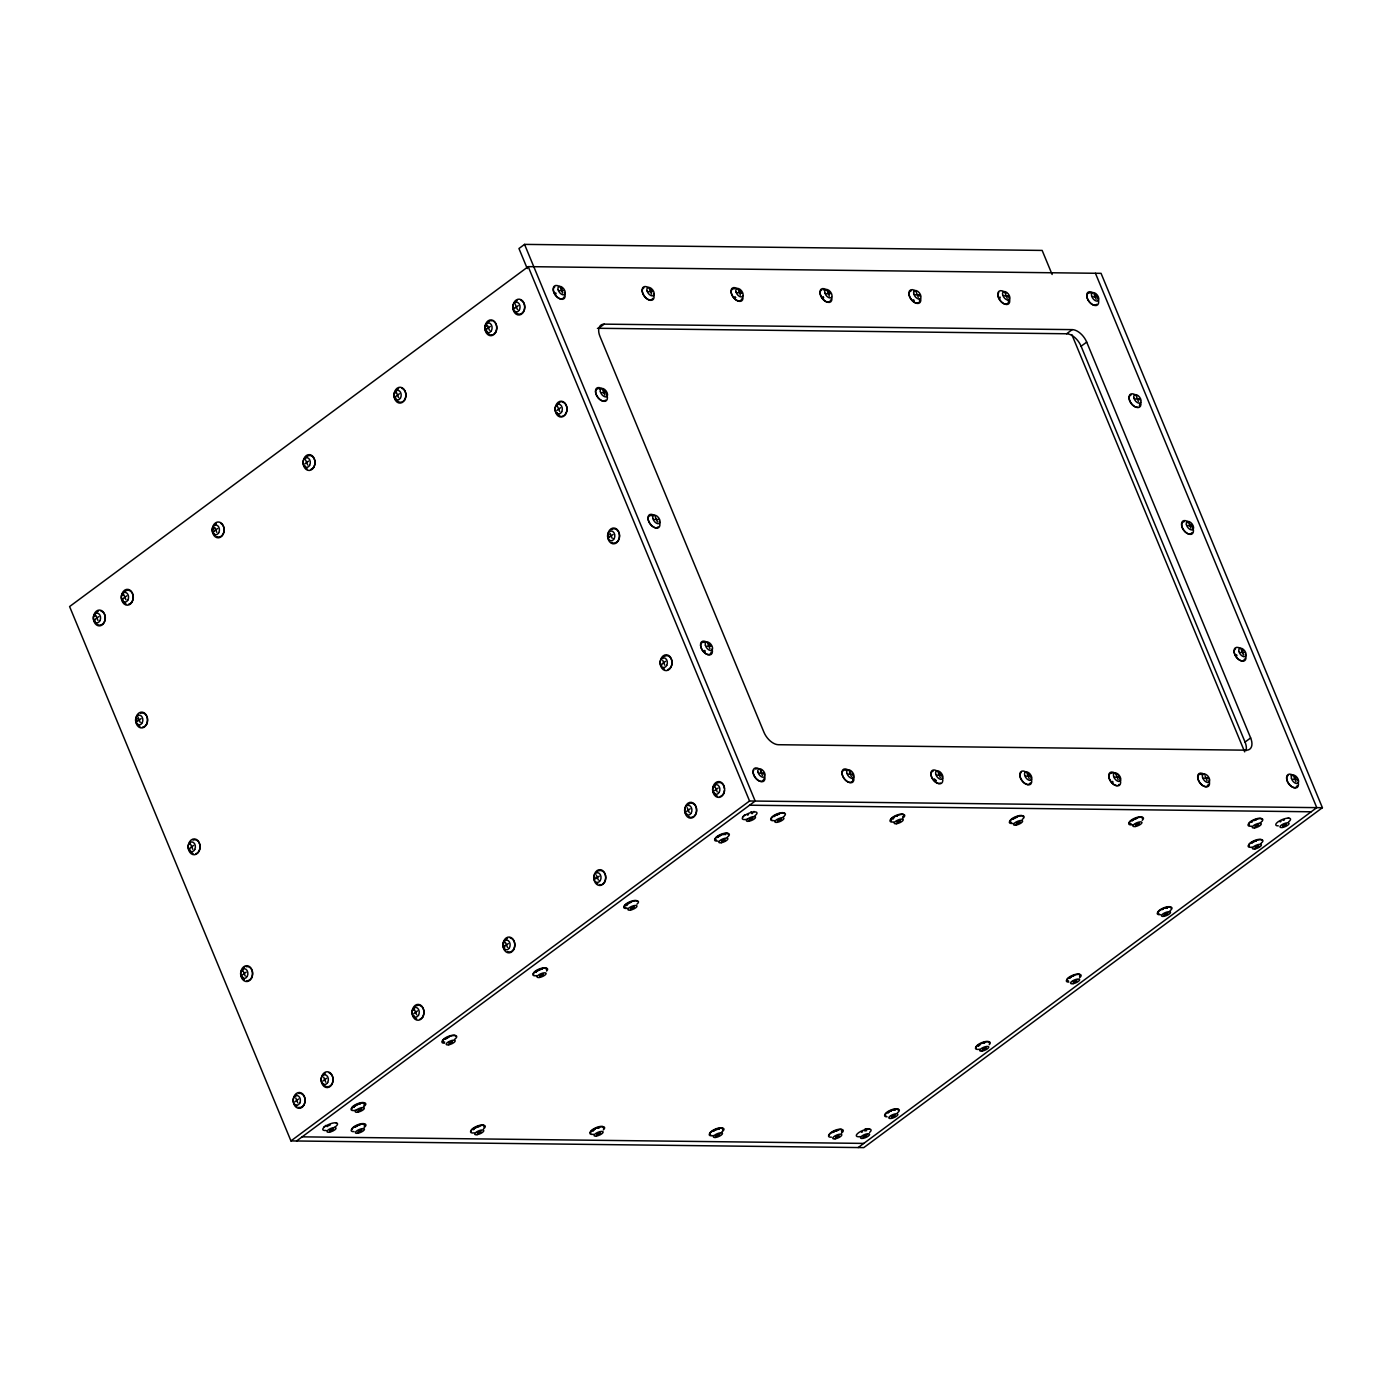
<?xml version="1.0" encoding="UTF-8"?>
<svg xmlns="http://www.w3.org/2000/svg" width="1392" height="1392" viewBox="0 0 1392 1392"><rect width="100%" height="100%" fill="white"/><g stroke="black" fill="none" stroke-linecap="round" stroke-linejoin="round"><path stroke-width="1.5" d="M1052.126 274.502L1042.156 250.421L524.54 244.383L518.955 248.524L527.255 268.586M528.212 266.638L69.6 606.564L290.945 1140.918L863.788 1147.617L1322.4 807.708L1101.055 273.337L528.212 266.638L749.557 800.992L1322.4 807.708M95.074 619.353L98.797 616.586M123.035 598.612L126.759 595.863M213.916 531.257L217.639 528.49M304.796 463.901L308.519 461.135M395.676 396.529L399.417 393.762M486.574 329.173L490.297 326.407M514.535 308.432L518.259 305.683M597.429 328.39A14.164 8.126 53.5 0 1 598.612 328.286L604.198 324.145L1072.205 329.626A14.164 8.126 53.5 0 1 1086.7 342.101L1250.642 737.934A14.164 8.126 53.5 0 1 1246.414 750.184L778.406 744.72A14.164 8.126 53.5 0 1 763.93 732.227L599.969 336.412A14.164 8.126 53.5 0 1 604.198 324.145M137.338 721.404L141.062 718.637M556.8 410.483L560.524 407.717M189.851 848.18L193.575 845.414M609.313 537.277L613.054 534.511M598.612 328.286L1066.62 333.767L1072.205 329.626M1245.944 750.793A14.164 8.126 53.5 0 0 1245.057 742.075L1081.097 346.243L1086.7 342.101M242.365 974.974L246.106 972.208M661.844 664.071L665.567 661.304M294.895 1101.768L298.619 1099.001M322.857 1081.027L326.581 1078.278M413.737 1013.672L417.461 1010.905M504.617 946.316L508.341 943.55M595.498 878.944L599.239 876.177M686.395 811.588L690.119 808.822M714.357 790.847L718.081 788.098M290.945 1140.918L749.557 800.992M296.566 1140.988L755.177 801.061L524.54 244.383M329.643 1131.244L333.367 1128.477M749.105 820.34L752.828 817.574M357.918 1111.286L361.659 1108.519M448.816 1043.913L452.539 1041.164M539.696 976.558L543.419 973.791M630.576 909.202L634.3 906.436M721.456 841.829L725.197 839.063M358.04 1132.34L361.763 1129.573M777.519 821.419L781.26 818.653M477.386 1133.732L481.11 1130.965M896.866 822.811L900.589 820.045M596.716 1135.124L600.457 1132.375M1016.212 824.203L1019.936 821.454M1245.057 742.075L1250.642 737.934M716.062 1136.533L719.803 1133.767M1135.559 825.613L1139.282 822.846M835.409 1137.925L839.132 1135.159M1254.888 827.005L1258.629 824.238M863.179 1137.49L866.903 1134.724M1282.641 826.57L1286.365 823.82M891.454 1117.532L895.178 1114.766M982.334 1050.16L986.058 1047.393M1073.215 982.804L1076.956 980.038M1164.112 915.431L1167.836 912.665M1254.992 848.076L1258.716 845.309M858.168 1147.565L1316.78 807.638L1095.434 273.267M559.741 290.58L563.482 290.632M648.655 291.624L652.396 291.659M737.569 292.668L741.327 292.703M826.5 293.695L830.241 293.747M915.414 294.739L919.155 294.791M1004.345 295.783L1008.086 295.817M1093.259 296.827L1097 296.861M602.005 392.631L605.746 392.666M1135.524 398.878L1139.282 398.912M654.518 519.425L658.259 519.46M1188.055 525.654L1191.796 525.706M707.032 646.201L710.79 646.253M1240.568 652.448L1244.309 652.5M759.562 772.995L763.303 773.047M848.476 774.039L852.217 774.074M937.39 775.083L941.149 775.118M1026.322 776.11L1030.063 776.162M1115.236 777.154L1118.994 777.206M1204.167 778.198L1207.908 778.232M1293.081 779.242L1296.822 779.276M749.575 805.202L1311.194 811.78M749.105 818.931L752.846 818.983M1282.624 825.178L1286.365 825.212M777.519 820.01L781.26 820.062M896.866 821.402L900.607 821.454M1016.195 822.811L1019.953 822.846M1135.541 824.203L1139.282 824.238M1254.888 825.595L1258.629 825.647M721.456 840.42L725.197 840.472M1254.975 846.667L1258.733 846.719M630.576 907.793L634.317 907.828M1164.095 914.022L1167.836 914.074M539.678 975.148L543.437 975.2M1073.215 981.395L1076.956 981.43M448.798 1042.521L452.539 1042.556M982.334 1048.75L986.075 1048.802M357.918 1109.876L361.659 1109.929M891.437 1116.123L895.195 1116.158M329.626 1129.834L333.384 1129.886M863.162 1136.081L866.903 1136.116M358.04 1130.93L361.781 1130.983M477.369 1132.34L481.11 1132.375M596.716 1133.732L600.457 1133.767M716.062 1135.124L719.803 1135.159M835.409 1136.516L839.15 1136.568M302.151 1136.846L863.753 1143.406M1094.112 294.373L1096.165 299.315M1136.377 396.424L1138.43 401.366M1188.89 523.201L1190.943 528.16M1241.42 649.994L1243.456 654.936M1293.934 776.788L1295.987 781.73M1071.857 334.637L1244.674 751.871M1005.181 293.329L1007.234 298.271M1205.002 775.744L1207.055 780.686M916.267 292.285L918.32 297.244M1116.088 774.7L1118.141 779.659M827.353 291.241L829.388 296.2M1027.174 773.656L1029.21 778.615M738.421 290.215L740.474 295.156M938.243 772.63L940.296 777.571M649.507 289.171L651.543 294.112M849.329 771.586L851.382 776.527M560.576 288.127L562.629 293.086M602.858 390.178L604.894 395.119M655.371 516.971L657.424 521.913M707.884 643.748L709.937 648.707M760.397 770.542L762.451 775.483M515.371 304.587L517.424 309.529M557.635 406.638L559.688 411.58M610.166 533.414L612.202 538.373M662.679 660.208L664.732 665.15M715.192 787.002L717.245 791.944M487.409 325.31L489.462 330.252M687.23 807.725L689.284 812.667M396.529 392.666L398.564 397.625M596.35 875.081L598.386 880.04M305.631 460.039L307.684 464.98M505.453 942.454L507.506 947.395M214.751 527.394L216.804 532.353M414.572 1009.809L416.626 1014.768M123.871 594.767L125.924 599.708M323.692 1077.182L325.745 1082.123M95.909 615.49L97.962 620.432M138.173 717.541L140.227 722.483M190.687 844.335L192.74 849.277M243.217 971.111L245.253 976.07M295.73 1097.905L297.784 1102.847M893.647 821.976A7.934 2.593 -22.5 0 1 891.263 818.879A7.934 2.593 -22.5 0 1 901.929 814.372A7.934 2.593 -22.5 0 1 902.956 818.026M902.973 816.46A7.082 2.314 -22.5 0 1 902.555 816.878M891.419 820.81A7.082 2.314 -22.5 0 1 895.23 815.764A7.082 2.314 -22.5 0 1 903.686 814.999M893.803 817.835A4.246 1.392 -22.5 0 1 894.464 817.313M896.222 816.338A4.246 1.392 -22.5 0 1 897.214 815.938M1012.993 823.385A7.934 2.593 -22.5 0 1 1010.609 820.271A7.934 2.593 -22.5 0 1 1021.258 815.764A7.934 2.593 -22.5 0 1 1022.302 819.436M1011.236 822.289A7.082 2.314 -22.5 0 1 1014.577 817.156A7.082 2.314 -22.5 0 1 1022.998 816.704M1013.15 819.227A4.246 1.392 -22.5 0 1 1014.194 818.444M1015.568 817.73A4.246 1.392 -22.5 0 1 1017.047 817.174M1251.669 826.169A7.934 2.593 -22.5 0 1 1248.972 823.385A7.934 2.593 -22.5 0 1 1258.907 818.67A7.934 2.593 -22.5 0 1 1262.022 821.263M1261.552 821.732A7.934 2.593 -22.5 0 1 1260.334 822.707M1249.442 824.986A7.082 2.314 -22.5 0 1 1253.27 819.958A7.082 2.314 -22.5 0 1 1261.709 819.175M1251.843 822.011A4.246 1.392 -22.5 0 1 1252.139 821.75A4.541 1.479 -22.5 0 0 1251.425 822.185M1254.244 820.514A4.246 1.392 -22.5 0 1 1256.21 819.836A4.541 1.479 -22.5 0 0 1253.983 820.514M1132.322 824.777A7.934 2.593 -22.5 0 1 1129.782 821.837A7.934 2.593 -22.5 0 1 1140.1 817.208A7.934 2.593 -22.5 0 1 1142.223 820.34M1131.122 823.716A7.082 2.314 -22.5 0 1 1133.923 818.548A7.082 2.314 -22.5 0 1 1142.223 818.461M1132.496 820.619A4.246 1.392 -22.5 0 1 1133.975 819.592M1134.898 819.122A4.246 1.392 -22.5 0 1 1136.394 818.566M774.3 820.584A7.934 2.593 -22.5 0 1 771.76 817.643A7.934 2.593 -22.5 0 1 782.078 813.015A7.934 2.593 -22.5 0 1 784.183 816.147M783.626 816.634A7.934 2.593 -22.5 0 1 782.965 817.121M771.707 819.262A7.082 2.314 -22.5 0 1 776.301 814.181A7.082 2.314 -22.5 0 1 784.34 813.607M774.474 816.425A4.246 1.392 -22.5 0 1 774.77 816.182M776.875 814.946A4.246 1.392 -22.5 0 1 778.841 814.25M354.038 1131.592A7.934 2.593 -22.5 0 1 352.802 1128.077A7.934 2.593 -22.5 0 1 363.347 1123.883A7.934 2.593 -22.5 0 1 364.13 1127.555M351.758 1129.765A7.082 2.314 -22.5 0 1 359.275 1124.179A7.082 2.314 -22.5 0 1 364.147 1125.989M355.639 1126.841A4.246 1.392 -22.5 0 1 356.909 1126.093M358.388 1125.467A4.246 1.392 -22.5 0 1 359.832 1125.067M474.15 1132.897A7.934 2.593 -22.5 0 1 471.784 1129.799A7.934 2.593 -22.5 0 1 482.432 1125.293A7.934 2.593 -22.5 0 1 483.476 1128.947M471.279 1131.4A7.082 2.314 -22.5 0 1 477.804 1125.85A7.082 2.314 -22.5 0 1 483.824 1126.981M473.663 1129.695A4.246 1.392 -22.5 0 1 474.063 1128.999M474.985 1128.233A4.246 1.392 -22.5 0 1 476.725 1127.259M479.614 1126.372A4.246 1.392 -22.5 0 0 477.717 1126.859A4.541 1.479 -22.5 0 1 479.701 1126.232M593.497 1134.306A7.934 2.593 -22.5 0 1 590.956 1131.365A7.934 2.593 -22.5 0 1 601.274 1126.737A7.934 2.593 -22.5 0 1 603.397 1129.869M603.467 1127.033A7.082 2.314 -22.5 0 1 603.397 1127.99M590.904 1132.984A7.082 2.314 -22.5 0 1 594.697 1128.268A7.082 2.314 -22.5 0 1 603.275 1126.789M593.009 1131.087A4.246 1.392 -22.5 0 1 593.671 1130.147M594.314 1129.625A4.246 1.392 -22.5 0 1 595.15 1129.121M599.378 1127.729A4.246 1.392 -22.5 0 0 597.064 1128.251A4.541 1.479 -22.5 0 1 599.047 1127.624M713.678 1135.559A7.934 2.593 -22.5 0 1 710.303 1132.757A7.934 2.593 -22.5 0 1 721.369 1128.059A7.934 2.593 -22.5 0 1 721.508 1132.235M710.616 1134.515A7.082 2.314 -22.5 0 1 715.662 1128.947A7.082 2.314 -22.5 0 1 722.5 1129.765M713.661 1131.017A4.246 1.392 -22.5 0 1 714.949 1130.269M716.41 1129.66A4.246 1.392 -22.5 0 1 719.09 1129.121M831.407 1137.177A7.934 2.593 -22.5 0 1 830.171 1133.662A7.934 2.593 -22.5 0 1 840.716 1129.469A7.934 2.593 -22.5 0 1 841.499 1133.14M829.04 1135.054A7.082 2.314 -22.5 0 1 837.062 1129.643A7.082 2.314 -22.5 0 1 841.516 1131.574M833.008 1132.427A4.246 1.392 -22.5 0 1 834.278 1131.679M835.757 1131.052A4.246 1.392 -22.5 0 1 837.201 1130.635M1249.337 845.988A7.082 2.314 -22.5 0 1 1253.357 841.029A7.082 2.314 -22.5 0 1 1261.778 840.107M1252.174 847.171A7.934 2.593 -22.5 0 1 1248.989 844.526A7.934 2.593 -22.5 0 1 1259.151 839.724A7.934 2.593 -22.5 0 1 1261.9 842.578M1261.378 843.047A7.934 2.593 -22.5 0 1 1260.769 843.535M1252.087 842.96A4.246 1.392 -22.5 0 1 1253.635 841.934M1254.592 841.481A4.246 1.392 -22.5 0 1 1256.071 840.959M1158.875 913.465A7.082 2.314 -22.5 0 1 1162.877 908.193A7.082 2.314 -22.5 0 1 1170.846 908.106M1160.493 914.648A7.934 2.593 -22.5 0 1 1158.77 911.255A7.934 2.593 -22.5 0 1 1169.524 906.975A7.934 2.593 -22.5 0 1 1169.889 910.89M1162.303 909.55A4.246 1.392 -22.5 0 1 1163.225 909.063M1165.191 908.332A4.246 1.392 -22.5 0 1 1167.296 908.019M885.799 1115.444A7.082 2.314 -22.5 0 1 890.636 1110.103A7.082 2.314 -22.5 0 1 898.188 1110.207M887.104 1116.802A7.934 2.593 -22.5 0 1 886.53 1113.026A7.934 2.593 -22.5 0 1 897.092 1109.059A7.934 2.593 -22.5 0 1 897.231 1112.991M888.044 1112.921A4.246 1.392 -22.5 0 1 888.862 1112.156M890.097 1111.39A4.246 1.392 -22.5 0 1 891.541 1110.746M894.29 1110.12A4.246 1.392 -22.5 0 1 894.638 1110.12M1068.499 980.89A7.082 2.314 -22.5 0 1 1068.395 977.689A7.082 2.314 -22.5 0 1 1076.903 974.087A7.082 2.314 -22.5 0 1 1079.513 976.244M1068.865 982.073A7.934 2.593 -22.5 0 1 1068.082 978.454A7.934 2.593 -22.5 0 1 1078.4 974.348A7.934 2.593 -22.5 0 1 1079.618 977.776M1070.03 977.932A4.246 1.392 -22.5 0 1 1071.005 977.167M1073.806 975.844A4.246 1.392 -22.5 0 0 1072.327 976.436A4.541 1.479 -22.5 0 1 1073.423 975.844M976.366 1047.915A7.082 2.314 -22.5 0 1 981.934 1042.573A7.082 2.314 -22.5 0 1 989.086 1042.834M979.516 1049.272A7.934 2.593 -22.5 0 1 976.331 1046.627A7.934 2.593 -22.5 0 1 986.493 1041.808A7.934 2.593 -22.5 0 1 989.242 1044.661M978.646 1046.018A4.246 1.392 -22.5 0 1 979.15 1045.305M979.759 1044.783A4.246 1.392 -22.5 0 1 980.542 1044.278A4.541 1.479 -22.5 0 0 978.472 1045.879M982.421 1043.374A4.246 1.392 -22.5 0 1 984.788 1042.782M533.71 974.313A7.082 2.314 -22.5 0 1 539.696 968.815A7.082 2.314 -22.5 0 1 546.256 969.598M536.877 975.653A7.934 2.593 -22.5 0 1 533.693 973.025A7.934 2.593 -22.5 0 1 543.837 968.206A7.934 2.593 -22.5 0 1 546.604 971.059M536.007 972.416A4.246 1.392 -22.5 0 1 536.494 971.703M537.486 970.92A4.246 1.392 -22.5 0 1 539.296 969.98M540.287 969.598A4.246 1.392 -22.5 0 1 542.132 969.18M351.95 1109.041A7.082 2.314 -22.5 0 1 358.753 1103.247A7.082 2.314 -22.5 0 1 363.834 1105.144M355.969 1110.224A7.934 2.593 -22.5 0 1 351.915 1107.754A7.934 2.593 -22.5 0 1 362.86 1102.847A7.934 2.593 -22.5 0 1 363.695 1106.744M354.194 1107.336A4.246 1.392 -22.5 0 1 354.229 1107.127M355.343 1105.909A4.246 1.392 -22.5 0 1 357.031 1104.917M358.022 1104.5A4.246 1.392 -22.5 0 1 359.936 1103.96M716.236 839.863A7.082 2.314 -22.5 0 1 720.238 834.591A7.082 2.314 -22.5 0 1 728.207 834.504M717.837 841.046A7.934 2.593 -22.5 0 1 716.132 837.653A7.934 2.593 -22.5 0 1 726.885 833.356A7.934 2.593 -22.5 0 1 727.233 837.288M718.046 837.218A4.246 1.392 -22.5 0 1 718.881 836.453M719.664 835.948A4.246 1.392 -22.5 0 1 721.561 835.043M723.475 834.504A4.246 1.392 -22.5 0 1 725.215 834.521M625.861 907.288A7.082 2.314 -22.5 0 1 628.175 902.538A7.082 2.314 -22.5 0 1 637.362 901.233M627.757 908.297A7.934 2.593 -22.5 0 1 624.73 905.496A7.934 2.593 -22.5 0 1 635.257 900.781A7.934 2.593 -22.5 0 1 636.962 904.174M626.852 905.426A4.246 1.392 -22.5 0 1 627.166 904.591M627.67 904.087A4.246 1.392 -22.5 0 1 628.366 903.565M630.176 902.608A4.246 1.392 -22.5 0 1 631.168 902.242M443.161 1041.842A7.082 2.314 -22.5 0 1 447.58 1036.692A7.082 2.314 -22.5 0 1 455.619 1036.257M444.674 1042.034A7.082 2.314 -22.5 0 1 443.578 1041.964M444.448 1043.2A7.934 2.593 -22.5 0 1 443.874 1039.424A7.934 2.593 -22.5 0 1 454.453 1035.457A7.934 2.593 -22.5 0 1 454.592 1039.389M445.614 1039.058A4.246 1.392 -22.5 0 1 446.223 1038.554M447.458 1037.788A4.246 1.392 -22.5 0 1 448.903 1037.144A4.541 1.479 -22.5 0 0 446.902 1037.945M860.36 1136.585A7.934 2.593 -22.5 0 1 857.315 1133.784A7.934 2.593 -22.5 0 1 867.86 1129.069A7.934 2.593 -22.5 0 1 869.565 1132.462M864.815 1129.208A7.082 2.314 -22.5 0 1 865.615 1128.999M866.381 1128.842A7.082 2.314 -22.5 0 1 867.094 1128.738M867.755 1128.703A7.082 2.314 -22.5 0 1 868.33 1128.703M869.269 1128.877A7.082 2.314 -22.5 0 1 869.6 1129.051M327.172 1126.615A4.541 1.479 -22.5 0 1 328.06 1126.041M329.069 1125.502A4.541 1.479 -22.5 0 1 330.165 1125.049M861.578 1132.288A4.541 1.479 -22.5 0 1 862.605 1131.748M864.78 1130.948A4.541 1.479 -22.5 0 1 866.694 1130.669M535.816 972.26A4.541 1.479 -22.5 0 1 542.01 969.041M445.353 1039.093A4.541 1.479 -22.5 0 1 446.032 1038.519M626.557 905.374A4.541 1.479 -22.5 0 1 628.662 903.217M629.689 902.695A4.541 1.479 -22.5 0 1 630.785 902.242M353.916 1107.458A4.541 1.479 -22.5 0 1 354.473 1106.449M355.134 1105.892A4.541 1.479 -22.5 0 1 357.031 1104.778M358.127 1104.326A4.541 1.479 -22.5 0 1 360.25 1103.769M717.593 837.549A4.541 1.479 -22.5 0 1 718.672 836.435M719.56 835.861A4.541 1.479 -22.5 0 1 721.665 834.869M722.761 834.539A4.541 1.479 -22.5 0 1 725.754 834.574M1162.198 909.463A4.541 1.479 -22.5 0 1 1163.225 908.941M1165.4 908.141A4.541 1.479 -22.5 0 1 1167.296 907.862M982.543 1043.2A4.541 1.479 -22.5 0 1 984.666 1042.643M888.009 1112.695A4.541 1.479 -22.5 0 1 888.67 1112.121M889.54 1111.547A4.541 1.479 -22.5 0 1 891.663 1110.572M893.768 1110.016A4.541 1.479 -22.5 0 1 895.317 1110.033M1252.208 842.665A4.541 1.479 -22.5 0 1 1253.078 842.108M1254.105 841.568A4.541 1.479 -22.5 0 1 1256.297 840.768M1069.769 977.967A4.541 1.479 -22.5 0 1 1071.318 976.819M355.256 1126.946A4.541 1.479 -22.5 0 1 357.152 1125.832M358.249 1125.38A4.541 1.479 -22.5 0 1 359.345 1125.049M473.506 1129.451A4.541 1.479 -22.5 0 1 473.924 1128.912M474.602 1128.338A4.541 1.479 -22.5 0 1 476.499 1127.242M592.853 1130.843A4.541 1.479 -22.5 0 1 594.819 1129.156M713.278 1131.122A4.541 1.479 -22.5 0 1 715.175 1130.026M716.271 1129.573A4.541 1.479 -22.5 0 1 719.264 1128.947M832.625 1132.531A4.541 1.479 -22.5 0 1 834.521 1131.418M835.618 1130.965A4.541 1.479 -22.5 0 1 837.723 1130.408M747.521 815.138A4.541 1.479 -22.5 0 1 748.531 814.598M751.75 813.589A4.541 1.479 -22.5 0 1 752.62 813.52M1280.17 821.941A4.541 1.479 -22.5 0 1 1281.04 821.367M1283.163 820.393A4.541 1.479 -22.5 0 1 1284.259 820.045M1132.079 820.793A4.541 1.479 -22.5 0 1 1133.627 819.644M1134.637 819.122A4.541 1.479 -22.5 0 1 1136.829 818.322M1012.732 819.401A4.541 1.479 -22.5 0 1 1014.281 818.252M1015.307 817.73A4.541 1.479 -22.5 0 1 1016.404 817.278M774.056 816.599A4.541 1.479 -22.5 0 1 774.718 816.025M776.614 814.929A4.541 1.479 -22.5 0 1 778.807 814.129M892.985 819.366A4.541 1.479 -22.5 0 1 892.968 818.531M893.403 818.009A4.541 1.479 -22.5 0 1 894.064 817.435M895.961 816.321A4.541 1.479 -22.5 0 1 897.057 815.869M747.139 819.262A7.934 2.593 -22.5 0 1 743.102 816.791A7.934 2.593 -22.5 0 1 754.046 811.901A7.934 2.593 -22.5 0 1 754.882 815.799M742.997 816.617A7.082 2.314 -22.5 0 1 743.276 816.217M744.111 815.381A7.082 2.314 -22.5 0 1 744.65 814.946M750.758 812.058A7.082 2.314 -22.5 0 1 751.558 811.849M753.681 811.553A7.082 2.314 -22.5 0 1 754.273 811.553M1278.291 825.856A7.934 2.593 -22.5 0 1 1277.699 822.08A7.934 2.593 -22.5 0 1 1288.279 818.113A7.934 2.593 -22.5 0 1 1288.418 822.046M1288.313 817.852A7.082 2.314 -22.5 0 1 1288.731 817.974M326.024 1130.461A7.934 2.593 -22.5 0 1 324.127 1127.224A7.934 2.593 -22.5 0 1 334.567 1122.805A7.934 2.593 -22.5 0 1 336.029 1126.215M335.42 1126.702A7.934 2.593 -22.5 0 1 334.724 1127.189M323.814 1127.12A7.082 2.314 -22.5 0 1 324.179 1126.702M325.189 1125.85A7.082 2.314 -22.5 0 1 325.815 1125.415M336.064 1122.805A7.082 2.314 -22.5 0 1 336.429 1123.274M125.332 591.095A7.082 5.307 -89.3 0 1 132.936 595.045A7.082 5.307 -89.3 0 1 128.551 604.285M125.941 603.867A7.082 5.307 -89.3 0 1 125.332 603.502M124.758 603.032A7.082 5.307 -89.3 0 1 123.801 601.814M123.088 600.335A7.082 5.307 -89.3 0 1 122.844 599.5M122.844 595.132A7.082 5.307 -89.3 0 1 123.088 594.297M124.253 592.139A7.082 5.307 -89.3 0 1 124.775 591.583M220.736 523.305A7.082 5.307 -89.3 0 1 224.077 529.865A7.082 5.307 -89.3 0 1 220.736 536.477M220.093 536.755A7.082 5.307 -89.3 0 1 216.821 536.512M215.134 535.102A7.082 5.307 -89.3 0 1 214.281 533.745M213.724 532.144A7.082 5.307 -89.3 0 1 213.55 531.274M213.463 529.517A7.082 5.307 -89.3 0 1 213.724 527.777M214.681 525.428A7.082 5.307 -89.3 0 1 215.134 524.784M215.656 524.21A7.082 5.307 -89.3 0 1 216.212 523.74M212.263 530.456A7.934 5.968 -89.3 0 1 220.632 522.626A7.934 5.968 -89.3 0 1 221.92 536.094A7.934 5.968 -89.3 0 1 212.35 531.448M307.702 455.984A7.082 5.307 -89.3 0 1 314.714 460.317A7.082 5.307 -89.3 0 1 310.973 469.382M307.093 468.773A7.082 5.307 -89.3 0 1 306.536 468.304M305.561 467.086A7.082 5.307 -89.3 0 1 304.848 465.607M305.179 458.803A7.082 5.307 -89.3 0 1 305.561 458.072M306.014 457.429A7.082 5.307 -89.3 0 1 307.093 456.367M401.87 388.316A7.082 5.307 -89.3 0 1 405.82 394.249A7.082 5.307 -89.3 0 1 403.106 401.366M402.497 401.749A7.082 5.307 -89.3 0 1 397.99 401.401M397.416 400.931A7.082 5.307 -89.3 0 1 396.911 400.374M396.059 399.017A7.082 5.307 -89.3 0 1 395.485 397.416M395.485 393.049A7.082 5.307 -89.3 0 1 396.059 391.43M396.442 390.717A7.082 5.307 -89.3 0 1 397.416 389.482M397.99 389.012A7.082 5.307 -89.3 0 1 398.582 388.629M329.034 1072.814A7.082 5.307 -89.3 0 1 332.862 1081.41A7.082 5.307 -89.3 0 1 326.389 1086.56M325.154 1085.917A7.082 5.307 -89.3 0 1 324.075 1084.873M323.623 1084.229A7.082 5.307 -89.3 0 1 323.222 1083.515M324.597 1073.998A7.082 5.307 -89.3 0 1 325.154 1073.51M416.643 1005.755A7.082 5.307 -89.3 0 1 420.558 1005.72M421.15 1006.103A7.082 5.307 -89.3 0 1 422.228 1007.129M422.681 1007.773A7.082 5.307 -89.3 0 1 423.812 1010.957M423.899 1011.827A7.082 5.307 -89.3 0 1 419.914 1019.17M416.643 1018.927A7.082 5.307 -89.3 0 1 415.477 1018.074M414.103 1016.16A7.082 5.307 -89.3 0 1 413.789 1015.377M413.546 1010.192A7.082 5.307 -89.3 0 1 414.103 1008.574M414.955 1007.199A7.082 5.307 -89.3 0 1 415.477 1006.625M510.151 937.93A7.082 5.307 -89.3 0 1 514.622 946.682A7.082 5.307 -89.3 0 1 507.523 951.554M504.67 948.022A7.082 5.307 -89.3 0 1 504.182 945.446M504.426 942.819A7.082 5.307 -89.3 0 1 504.67 941.984M505.383 940.487A7.082 5.307 -89.3 0 1 505.835 939.844M506.914 938.782A7.082 5.307 -89.3 0 1 507.523 938.399M599.047 870.748A7.082 5.307 -89.3 0 1 601.692 870.731M602.318 871.009A7.082 5.307 -89.3 0 1 605.677 877.552A7.082 5.307 -89.3 0 1 602.318 884.164M601.031 884.616A7.082 5.307 -89.3 0 1 599.691 884.616M597.812 883.816A7.082 5.307 -89.3 0 1 597.238 883.346M595.063 878.091A7.082 5.307 -89.3 0 1 595.063 877.204M597.238 871.897A7.082 5.307 -89.3 0 1 597.812 871.427M691.25 803.167A7.082 5.307 -89.3 0 1 694.886 805.046M695.339 805.69A7.082 5.307 -89.3 0 1 696.052 813.206A7.082 5.307 -89.3 0 1 691.25 817.313M689.927 817.104A7.082 5.307 -89.3 0 1 688.692 816.46M686.761 814.059A7.082 5.307 -89.3 0 1 686.447 813.293M687.613 805.115A7.082 5.307 -89.3 0 1 688.118 804.541M688.692 804.054A7.082 5.307 -89.3 0 1 689.927 803.393M562.003 402.079A7.082 5.307 -89.3 0 1 565.535 404.272M565.952 404.95A7.082 5.307 -89.3 0 1 564.508 415.094M563.917 415.529A7.082 5.307 -89.3 0 1 561.985 416.208M560.019 415.895A7.082 5.307 -89.3 0 1 559.393 415.564M558.818 415.147A7.082 5.307 -89.3 0 1 557.792 414.016M557.357 413.337A7.082 5.307 -89.3 0 1 557.009 412.589M557.009 405.768A7.082 5.307 -89.3 0 1 557.357 405.02M558.818 403.193A7.082 5.307 -89.3 0 1 560.019 402.427M493.377 321.221A7.082 5.307 -89.3 0 1 494.543 322.074M495.065 322.631A7.082 5.307 -89.3 0 1 495.065 332.949M494.543 333.523A7.082 5.307 -89.3 0 1 493.377 334.376M492.089 334.828A7.082 5.307 -89.3 0 1 490.767 334.846M489.462 334.411A7.082 5.307 -89.3 0 1 488.296 333.575M487.792 333.019A7.082 5.307 -89.3 0 1 486.939 331.644M486.626 330.878A7.082 5.307 -89.3 0 1 486.208 329.191M486.208 326.546A7.082 5.307 -89.3 0 1 486.626 324.858M487.339 323.344A7.082 5.307 -89.3 0 1 487.792 322.7M488.296 322.126A7.082 5.307 -89.3 0 1 489.462 321.256M490.767 320.804A7.082 5.307 -89.3 0 1 492.089 320.786M664.436 656.345A7.082 5.307 -89.3 0 1 671.744 660.487A7.082 5.307 -89.3 0 1 667.69 669.656M664.436 669.134A7.082 5.307 -89.3 0 1 663.845 668.717M663.305 668.195A7.082 5.307 -89.3 0 1 662.818 667.603M661.757 665.376A7.082 5.307 -89.3 0 1 661.548 664.523M662.818 657.911A7.082 5.307 -89.3 0 1 663.305 657.302M246.227 966.692A7.082 5.307 -89.3 0 1 252.457 972.26A7.082 5.307 -89.3 0 1 248.228 980.56M247.567 980.681A7.082 5.307 -89.3 0 1 246.889 980.699M244.383 979.62A7.082 5.307 -89.3 0 1 243.844 979.115M242.939 977.828A7.082 5.307 -89.3 0 1 242.295 976.279M242.295 971.059A7.082 5.307 -89.3 0 1 242.939 969.511M243.844 968.206A7.082 5.307 -89.3 0 1 244.383 967.684M716.95 783.122A7.082 5.307 -89.3 0 1 724.484 788.568M724.484 790.343A7.082 5.307 -89.3 0 1 720.203 796.45M717.576 796.259A7.082 5.307 -89.3 0 1 716.358 795.511M714.914 793.701A7.082 5.307 -89.3 0 1 714.566 792.953M714.27 786.95A7.082 5.307 -89.3 0 1 714.914 785.384M715.819 784.079A7.082 5.307 -89.3 0 1 716.358 783.557M298.758 1093.468A7.082 5.307 -89.3 0 1 300.742 1093.451M301.385 1093.677A7.082 5.307 -89.3 0 1 305.057 1100.376A7.082 5.307 -89.3 0 1 301.385 1107.127M300.742 1107.353A7.082 5.307 -89.3 0 1 298.758 1107.371M296.896 1106.414A7.082 5.307 -89.3 0 1 296.357 1105.892M295.87 1105.3A7.082 5.307 -89.3 0 1 295.452 1104.604M295.452 1096.287A7.082 5.307 -89.3 0 1 295.87 1095.608M296.357 1094.999A7.082 5.307 -89.3 0 1 296.896 1094.46M100.92 611.036A7.082 5.307 -89.3 0 1 105.2 618.848A7.082 5.307 -89.3 0 1 99.598 625.06M98.275 624.747A7.082 5.307 -89.3 0 1 97.666 624.416M96.535 623.477A7.082 5.307 -89.3 0 1 96.048 622.885M95.265 621.458A7.082 5.307 -89.3 0 1 94.778 619.805M94.778 616.291A7.082 5.307 -89.3 0 1 95.265 614.638M96.048 613.193A7.082 5.307 -89.3 0 1 96.535 612.584M97.666 611.61A7.082 5.307 -89.3 0 1 98.275 611.279M193.07 840.124A7.082 5.307 -89.3 0 1 196.359 840.089M196.968 840.42A7.082 5.307 -89.3 0 1 198.099 841.36M198.586 841.951A7.082 5.307 -89.3 0 1 199.769 848.981A7.082 5.307 -89.3 0 1 195.715 853.783M193.07 853.574A7.082 5.307 -89.3 0 1 191.87 852.844M191.33 852.322A7.082 5.307 -89.3 0 1 190.408 851.034M190.06 850.286A7.082 5.307 -89.3 0 1 189.573 848.65M189.782 844.283A7.082 5.307 -89.3 0 1 190.06 843.465M614.516 528.873A7.082 5.307 -89.3 0 1 619.492 535.885A7.082 5.307 -89.3 0 1 614.516 542.984M613.176 542.897A7.082 5.307 -89.3 0 1 611.923 542.358M609.035 537.73A7.082 5.307 -89.3 0 1 608.913 536.86M608.913 535.085A7.082 5.307 -89.3 0 1 609.035 534.215M611.923 529.552A7.082 5.307 -89.3 0 1 613.176 528.995M607.695 534.98A7.934 5.968 -89.3 0 1 616.813 529.186A7.934 5.968 -89.3 0 1 616.813 542.602A7.934 5.968 -89.3 0 1 607.695 536.964M521.026 300.341A7.082 5.307 -89.3 0 1 524.436 309.233A7.082 5.307 -89.3 0 1 517.754 313.844M517.128 313.513A7.082 5.307 -89.3 0 1 515.997 312.574M515.51 311.965A7.082 5.307 -89.3 0 1 515.092 311.286M514.24 308.902A7.082 5.307 -89.3 0 1 514.118 308.032M515.092 302.969A7.082 5.307 -89.3 0 1 515.51 302.29M516.536 301.142A7.082 5.307 -89.3 0 1 517.128 300.707M513.056 305.161A7.934 5.968 -89.3 0 1 522.818 301.142A7.934 5.968 -89.3 0 1 520.904 314.505A7.934 5.968 -89.3 0 1 512.917 306.136M140.557 713.33A7.082 5.307 -89.3 0 1 146.491 715.853M146.856 716.602A7.082 5.307 -89.3 0 1 145.586 725.476M145.046 725.998A7.082 5.307 -89.3 0 1 142.523 727.111M139.931 726.467A7.082 5.307 -89.3 0 1 139.357 726.05M138.33 724.936A7.082 5.307 -89.3 0 1 137.895 724.24M137.042 721.856A7.082 5.307 -89.3 0 1 136.886 720.099M136.921 719.212A7.082 5.307 -89.3 0 1 137.042 718.342M137.895 715.923A7.082 5.307 -89.3 0 1 138.33 715.244M1028.845 784.34A7.082 4.054 53.5 0 1 1021.554 780.199A7.082 4.054 53.5 0 1 1021.102 772.577M1030.271 782.896A7.082 4.054 53.5 0 1 1029.314 784.114M1030.828 777.554A7.934 4.559 53.5 0 1 1027.957 784.81A7.934 4.559 53.5 0 1 1019.884 775.727A7.934 4.559 53.5 0 1 1025.782 771.881M1026.53 772.369A7.934 4.559 53.5 0 1 1028.653 774.265M1029.297 775.031A7.934 4.559 53.5 0 1 1029.871 775.849M1117.254 785.523A7.082 4.054 53.5 0 1 1110.242 780.877A7.082 4.054 53.5 0 1 1110.033 773.621M1111.007 773.256A7.082 4.054 53.5 0 1 1112.173 773.273M1118.942 784.427A7.082 4.054 53.5 0 1 1118.629 784.827M1119.742 778.598A7.934 4.559 53.5 0 1 1116.175 785.68A7.934 4.559 53.5 0 1 1108.728 775.205A7.934 4.559 53.5 0 1 1116.906 774.596M1118.211 776.075A7.934 4.559 53.5 0 1 1119.307 777.728M1208.291 784.409A7.082 4.054 53.5 0 1 1202.044 785.158A7.082 4.054 53.5 0 1 1197.816 776.458M1197.99 775.883A7.082 4.054 53.5 0 1 1202.392 774.7M1209.022 780.512A7.934 4.559 53.5 0 1 1205.089 786.706A7.934 4.559 53.5 0 1 1197.642 777.014A7.934 4.559 53.5 0 1 1204.376 774.439M1207.717 777.937A7.934 4.559 53.5 0 1 1208.221 778.772M851.852 781.712A7.082 4.054 53.5 0 1 844.509 779.189A7.082 4.054 53.5 0 1 842.873 770.837M843.274 770.507A7.082 4.054 53.5 0 1 844.248 770.141M845.414 770.141A7.082 4.054 53.5 0 1 846.701 770.542M852.6 778.232A7.082 4.054 53.5 0 1 852.6 780.251M852.548 774.613A7.934 4.559 53.5 0 1 850.355 782.756A7.934 4.559 53.5 0 1 842.003 773.378A7.934 4.559 53.5 0 1 848.685 770.281M850.129 771.481A7.934 4.559 53.5 0 1 850.808 772.195M1137.803 407.177A7.082 4.054 53.5 0 1 1131.278 403.68A7.082 4.054 53.5 0 1 1129.469 396.302M1129.747 395.85A7.082 4.054 53.5 0 1 1131.035 395.032M1139.752 404.132A7.082 4.054 53.5 0 1 1139.369 405.89M1140.779 402.479A7.934 4.559 53.5 0 1 1136.098 407.264A7.934 4.559 53.5 0 1 1129.051 398.077A7.934 4.559 53.5 0 1 1134.619 394.441M1135.367 394.876A7.934 4.559 53.5 0 1 1136.846 395.989M1139.352 399.017A7.934 4.559 53.5 0 1 1139.822 399.887M940.383 783.07A7.082 4.054 53.5 0 1 932.396 778.789A7.082 4.054 53.5 0 1 933.162 771.168M941.897 776.527A7.934 4.559 53.5 0 1 938.573 783.661A7.934 4.559 53.5 0 1 930.865 773.621A7.934 4.559 53.5 0 1 938.347 771.881M939.061 772.525A7.934 4.559 53.5 0 1 939.739 773.239M940.366 774.004A7.934 4.559 53.5 0 1 940.957 774.805M936.277 780.547A4.246 2.436 53.5 0 1 935.876 780.286M934.745 779.276A4.246 2.436 53.5 0 1 934.397 778.859M918.407 302.743A7.082 4.054 53.5 0 1 910.42 298.462A7.082 4.054 53.5 0 1 911.186 290.841M913.657 291.259A7.082 4.054 53.5 0 1 914.318 291.589M919.538 298.932A7.082 4.054 53.5 0 1 919.381 301.507M920.738 298.758A7.934 4.559 53.5 0 1 915.101 302.743A7.934 4.559 53.5 0 1 908.924 292.546A7.934 4.559 53.5 0 1 916.371 291.554M919.486 295.313A7.934 4.559 53.5 0 1 919.921 296.183M829.876 301.368A7.082 4.054 53.5 0 1 822.811 299.193A7.082 4.054 53.5 0 1 820.567 290.911M821.28 290.162A7.082 4.054 53.5 0 1 821.75 289.936M823.438 289.814A7.082 4.054 53.5 0 1 824.725 290.215M830.624 299.906A7.082 4.054 53.5 0 1 830.45 300.481M831.633 296.879A7.934 4.559 53.5 0 1 825.943 301.559A7.934 4.559 53.5 0 1 820.253 290.423A7.934 4.559 53.5 0 1 829.475 292.616M823.507 297.488A4.246 2.436 53.5 0 1 823.194 297.053M1006.346 304.152A7.082 4.054 53.5 0 1 999.578 299.872A7.082 4.054 53.5 0 1 998.743 292.581M1008.469 299.976A7.082 4.054 53.5 0 1 1008.469 301.994M1008.295 302.551A7.082 4.054 53.5 0 1 1007.321 303.787M1008.4 296.357A7.934 4.559 53.5 0 1 1006.433 304.517A7.934 4.559 53.5 0 1 997.96 295.678A7.934 4.559 53.5 0 1 1003.806 291.554M1004.554 292.024A7.934 4.559 53.5 0 1 1005.998 293.225M650.673 299.993A7.082 4.054 53.5 0 1 644.409 296.426A7.082 4.054 53.5 0 1 642.478 289.31M642.721 288.823A7.082 4.054 53.5 0 1 643.904 287.848M652.604 298.393A7.082 4.054 53.5 0 1 652.03 299.297M653.527 293.938A7.934 4.559 53.5 0 1 649.09 299.959A7.934 4.559 53.5 0 1 642.147 289.432A7.934 4.559 53.5 0 1 650.308 289.066M650.986 289.78A7.934 4.559 53.5 0 1 651.63 290.545M741.692 298.88A7.082 4.054 53.5 0 1 733.062 297.122A7.082 4.054 53.5 0 1 734.506 288.77M742.719 295.835A7.934 4.559 53.5 0 1 738.004 301.003A7.934 4.559 53.5 0 1 731.044 291.206A7.934 4.559 53.5 0 1 737.777 288.91M738.526 289.466A7.934 4.559 53.5 0 1 739.239 290.11M739.918 290.824A7.934 4.559 53.5 0 1 740.544 291.589M741.118 292.39A7.934 4.559 53.5 0 1 741.64 293.242M735.655 297.575A4.246 2.436 53.5 0 1 735.289 297.227M1243.334 660.574A7.082 4.054 53.5 0 1 1235.8 656.537A7.082 4.054 53.5 0 1 1235.574 648.794M1244.622 658.955A7.082 4.054 53.5 0 1 1243.769 660.295M1245.266 654.327A7.934 4.559 53.5 0 1 1241.368 660.922A7.934 4.559 53.5 0 1 1234.043 650.621A7.934 4.559 53.5 0 1 1241.873 649.559M1242.569 650.238A7.934 4.559 53.5 0 1 1243.23 650.986M711.208 652.117A7.082 4.054 53.5 0 1 703.656 652.03A7.082 4.054 53.5 0 1 702.055 642.547M702.542 642.356A7.082 4.054 53.5 0 1 704.282 642.391M712.043 648.95A7.934 4.559 53.5 0 1 707.849 654.692A7.934 4.559 53.5 0 1 700.524 645.157A7.934 4.559 53.5 0 1 706.875 642.199M707.623 642.721A7.934 4.559 53.5 0 1 710.303 645.523M704.926 650.951A4.246 2.436 53.5 0 1 704.561 650.603M1296.283 787.089A7.082 4.054 53.5 0 1 1289.688 785.053A7.082 4.054 53.5 0 1 1286.817 777.206M1287.304 776.231A7.082 4.054 53.5 0 1 1288.087 775.57M1290.993 775.605A7.082 4.054 53.5 0 1 1291.654 775.901M1297.135 785.732A7.082 4.054 53.5 0 1 1296.631 786.706M1298.092 781.991A7.934 4.559 53.5 0 1 1293.638 787.628A7.934 4.559 53.5 0 1 1286.556 777.658A7.934 4.559 53.5 0 1 1293.673 775.744M1295.082 777.032A7.934 4.559 53.5 0 1 1295.743 777.763M1296.909 779.398A7.934 4.559 53.5 0 1 1297.379 780.251M763.39 780.025A7.082 4.054 53.5 0 1 756.169 778.824A7.082 4.054 53.5 0 1 753.785 769.985M755.595 769.063A7.082 4.054 53.5 0 1 756.187 769.063M763.738 778.911A7.082 4.054 53.5 0 1 763.599 779.503M764.939 777.432A7.934 4.559 53.5 0 1 759.371 781.069A7.934 4.559 53.5 0 1 753.02 771.412A7.934 4.559 53.5 0 1 759.388 768.993M760.867 770.107A7.934 4.559 53.5 0 1 761.563 770.785M763.373 773.152A7.934 4.559 53.5 0 1 764.243 774.874M562.507 298.706A7.082 4.054 53.5 0 1 554.973 294.669A7.082 4.054 53.5 0 1 554.747 286.926M563.777 297.088A7.082 4.054 53.5 0 1 562.925 298.427M564.421 292.459A7.934 4.559 53.5 0 1 560.541 299.054A7.934 4.559 53.5 0 1 553.198 288.753A7.934 4.559 53.5 0 1 561.046 287.692M561.742 288.37A7.934 4.559 53.5 0 1 562.403 289.118M658.068 526.889A7.082 4.054 53.5 0 1 649.09 522.365A7.082 4.054 53.5 0 1 652.413 515.788M659.216 521.304A7.934 4.559 53.5 0 1 655.562 527.968A7.934 4.559 53.5 0 1 647.993 518.102A7.934 4.559 53.5 0 1 655.093 515.927M1191.883 532.684A7.082 4.054 53.5 0 1 1183.531 530.108A7.082 4.054 53.5 0 1 1184.087 521.722M1186.61 522.331A7.082 4.054 53.5 0 1 1187.289 522.713M1192.335 526.663A7.934 4.559 53.5 0 1 1189.342 534.284A7.934 4.559 53.5 0 1 1181.512 524.088A7.934 4.559 53.5 0 1 1189.36 522.783M1190.717 524.192A7.934 4.559 53.5 0 1 1191.865 525.811M1096.809 304.291A7.082 4.054 53.5 0 1 1089.292 301.977A7.082 4.054 53.5 0 1 1087.848 293.434M1088.77 292.981A7.082 4.054 53.5 0 1 1090.51 292.999M1097.557 297.836A7.934 4.559 53.5 0 1 1095.017 305.527A7.934 4.559 53.5 0 1 1086.804 296.305A7.934 4.559 53.5 0 1 1093.103 292.825M1094.564 293.938A7.934 4.559 53.5 0 1 1095.26 294.617M1095.922 295.348A7.934 4.559 53.5 0 1 1096.531 296.148M605.555 400.113A7.082 4.054 53.5 0 1 598.021 397.799A7.082 4.054 53.5 0 1 596.594 389.255M597.011 388.977A7.082 4.054 53.5 0 1 598.038 388.699M599.256 388.803A7.082 4.054 53.5 0 1 599.9 389.012M606.303 393.64A7.934 4.559 53.5 0 1 603.519 401.296A7.934 4.559 53.5 0 1 595.498 391.57A7.934 4.559 53.5 0 1 602.579 389.151M603.31 389.743A7.934 4.559 53.5 0 1 604.006 390.421M604.667 391.169A7.934 4.559 53.5 0 1 605.276 391.952M1066.62 333.767A14.164 8.126 53.5 0 1 1081.097 346.243M556.156 293.834A4.541 2.61 53.5 0 1 555.634 292.807M704.978 651.247A4.541 2.61 53.5 0 1 704.161 650.412M1237.001 655.702A4.541 2.61 53.5 0 1 1236.479 654.675M735.515 297.697A4.541 2.61 53.5 0 1 734.698 296.861M823.629 297.905A4.541 2.61 53.5 0 1 822.933 296.948M914.248 300.411A4.541 2.61 53.5 0 1 913.361 299.767M1000.239 298.01A4.541 2.61 53.5 0 1 999.926 296.983M936.224 780.738A4.541 2.61 53.5 0 1 935.337 780.112M1113.182 782.182A4.541 2.61 53.5 0 1 1112.365 781.364M896.587 823.716A4.889 1.601 -22.5 0 0 903.286 819.714A4.889 1.601 -22.5 0 0 896.326 820.845A4.889 1.601 -22.5 0 0 896.587 823.716M1015.934 825.125A4.889 1.601 -22.5 0 0 1022.633 821.123A4.889 1.601 -22.5 0 0 1015.655 822.254A4.889 1.601 -22.5 0 0 1015.934 825.125M1254.61 827.909A4.889 1.601 -22.5 0 0 1261.309 823.907A4.889 1.601 -22.5 0 0 1254.349 825.038A4.889 1.601 -22.5 0 0 1254.61 827.909M1135.263 826.517A4.889 1.601 -22.5 0 0 1141.962 822.515A4.889 1.601 -22.5 0 0 1135.002 823.646A4.889 1.601 -22.5 0 0 1135.263 826.517M777.241 822.324A4.889 1.601 -22.5 0 0 783.94 818.322A4.889 1.601 -22.5 0 0 776.98 819.453A4.889 1.601 -22.5 0 0 777.241 822.324M357.761 1133.245A4.889 1.601 -22.5 0 0 364.46 1129.243A4.889 1.601 -22.5 0 0 357.5 1130.374A4.889 1.601 -22.5 0 0 357.761 1133.245M477.108 1134.654A4.889 1.601 -22.5 0 0 483.807 1130.635A4.889 1.601 -22.5 0 0 476.83 1131.766A4.889 1.601 -22.5 0 0 477.108 1134.654M596.437 1136.046A4.889 1.601 -22.5 0 0 603.136 1132.044A4.889 1.601 -22.5 0 0 596.176 1133.175A4.889 1.601 -22.5 0 0 596.437 1136.046M715.784 1137.438A4.889 1.601 -22.5 0 0 722.483 1133.436A4.889 1.601 -22.5 0 0 715.523 1134.567A4.889 1.601 -22.5 0 0 715.784 1137.438M835.13 1138.83A4.889 1.601 -22.5 0 0 841.829 1134.828A4.889 1.601 -22.5 0 0 834.869 1135.959A4.889 1.601 -22.5 0 0 835.13 1138.83M1254.958 848.929A4.889 1.601 -22.5 0 0 1261.396 844.874A4.889 1.601 -22.5 0 0 1254.209 846.249A4.889 1.601 -22.5 0 0 1254.958 848.929M1164.077 916.301A4.889 1.601 -22.5 0 0 1170.498 912.247A4.889 1.601 -22.5 0 0 1163.329 913.622A4.889 1.601 -22.5 0 0 1164.077 916.301M891.437 1118.385A4.889 1.601 -22.5 0 0 897.857 1114.331A4.889 1.601 -22.5 0 0 890.671 1115.705A4.889 1.601 -22.5 0 0 891.437 1118.385M1073.197 983.657A4.889 1.601 -22.5 0 0 1079.618 979.603A4.889 1.601 -22.5 0 0 1072.432 980.977A4.889 1.601 -22.5 0 0 1073.197 983.657M982.317 1051.03A4.889 1.601 -22.5 0 0 988.738 1046.958A4.889 1.601 -22.5 0 0 981.551 1048.35A4.889 1.601 -22.5 0 0 982.317 1051.03M539.661 977.428A4.889 1.601 -22.5 0 0 546.099 973.356A4.889 1.601 -22.5 0 0 538.913 974.748A4.889 1.601 -22.5 0 0 539.661 977.428M357.901 1112.156A4.889 1.601 -22.5 0 0 364.321 1108.084A4.889 1.601 -22.5 0 0 357.135 1109.459A4.889 1.601 -22.5 0 0 357.901 1112.156M721.439 842.699A4.889 1.601 -22.5 0 0 727.859 838.628A4.889 1.601 -22.5 0 0 720.673 840.02A4.889 1.601 -22.5 0 0 721.439 842.699M630.559 910.055A4.889 1.601 -22.5 0 0 636.979 906.001A4.889 1.601 -22.5 0 0 629.793 907.375A4.889 1.601 -22.5 0 0 630.559 910.055M448.781 1044.783A4.889 1.601 -22.5 0 0 455.201 1040.729A4.889 1.601 -22.5 0 0 448.033 1042.103A4.889 1.601 -22.5 0 0 448.781 1044.783M863.144 1138.343A4.889 1.601 -22.5 0 0 869.565 1134.289A4.889 1.601 -22.5 0 0 862.379 1135.663A4.889 1.601 -22.5 0 0 863.144 1138.343M749.087 821.21A4.889 1.601 -22.5 0 0 755.508 817.139A4.889 1.601 -22.5 0 0 748.322 818.513A4.889 1.601 -22.5 0 0 749.087 821.21M1282.606 827.44A4.889 1.601 -22.5 0 0 1289.044 823.385A4.889 1.601 -22.5 0 0 1281.858 824.76A4.889 1.601 -22.5 0 0 1282.606 827.44M329.626 1132.114A4.889 1.601 -22.5 0 0 336.046 1128.042A4.889 1.601 -22.5 0 0 328.86 1129.434A4.889 1.601 -22.5 0 0 329.626 1132.114M132.083 602.023A7.934 5.968 -89.3 0 0 128.081 589.373A7.934 5.968 -89.3 0 0 121.835 600.387A7.934 5.968 -89.3 0 0 132.083 602.023M127.82 600.161A4.889 3.671 -89.3 0 0 125.35 592.383A4.889 3.671 -89.3 0 0 121.504 599.169A4.889 3.671 -89.3 0 0 127.82 600.161M218.701 532.805A4.889 3.671 -89.3 0 0 216.23 525.028A4.889 3.671 -89.3 0 0 212.402 531.796A4.889 3.671 -89.3 0 0 218.701 532.805M313.844 467.294A7.934 5.968 -89.3 0 0 309.842 454.662A7.934 5.968 -89.3 0 0 303.595 465.659A7.934 5.968 -89.3 0 0 313.844 467.294M309.581 465.433A4.889 3.671 -89.3 0 0 307.127 457.655A4.889 3.671 -89.3 0 0 303.282 464.441A4.889 3.671 -89.3 0 0 309.581 465.433M404.724 399.939A7.934 5.968 -89.3 0 0 400.722 387.289A7.934 5.968 -89.3 0 0 394.475 398.303A7.934 5.968 -89.3 0 0 404.724 399.939M400.461 398.077A4.889 3.671 -89.3 0 0 398.008 390.299A4.889 3.671 -89.3 0 0 394.162 397.068A4.889 3.671 -89.3 0 0 400.461 398.077M331.905 1084.438A7.934 5.968 -89.3 0 0 327.903 1071.788A7.934 5.968 -89.3 0 0 321.656 1082.802A7.934 5.968 -89.3 0 0 331.905 1084.438M327.642 1082.576A4.889 3.671 -89.3 0 0 325.171 1074.798A4.889 3.671 -89.3 0 0 321.326 1081.584A4.889 3.671 -89.3 0 0 327.642 1082.576M422.785 1017.082A7.934 5.968 -89.3 0 0 418.783 1004.432A7.934 5.968 -89.3 0 0 412.537 1015.447A7.934 5.968 -89.3 0 0 422.785 1017.082M418.522 1015.22A4.889 3.671 -89.3 0 0 416.069 1007.443A4.889 3.671 -89.3 0 0 412.223 1014.211A4.889 3.671 -89.3 0 0 418.522 1015.22M513.665 949.709A7.934 5.968 -89.3 0 0 509.663 937.077A7.934 5.968 -89.3 0 0 503.417 948.074A7.934 5.968 -89.3 0 0 513.665 949.709M509.402 947.848A4.889 3.671 -89.3 0 0 506.949 940.07A4.889 3.671 -89.3 0 0 503.104 946.856A4.889 3.671 -89.3 0 0 509.402 947.848M604.546 882.354A7.934 5.968 -89.3 0 0 600.544 869.704A7.934 5.968 -89.3 0 0 594.314 880.718A7.934 5.968 -89.3 0 0 604.546 882.354M600.3 880.492A4.889 3.671 -89.3 0 0 597.829 872.714A4.889 3.671 -89.3 0 0 593.984 879.483A4.889 3.671 -89.3 0 0 600.3 880.492M695.443 814.981A7.934 5.968 -89.3 0 0 691.441 802.349A7.934 5.968 -89.3 0 0 685.195 813.363A7.934 5.968 -89.3 0 0 695.443 814.981M691.18 813.137A4.889 3.671 -89.3 0 0 688.709 805.342A4.889 3.671 -89.3 0 0 684.864 812.128A4.889 3.671 -89.3 0 0 691.18 813.137M566.057 413.494A7.934 5.968 -89.3 0 0 561.481 401.209A7.934 5.968 -89.3 0 0 555.756 412.711A7.934 5.968 -89.3 0 0 566.057 413.494M561.724 411.788A4.889 3.671 -89.3 0 0 558.888 404.219A4.889 3.671 -89.3 0 0 555.373 411.319A4.889 3.671 -89.3 0 0 561.724 411.788M495.604 332.566A7.934 5.968 -89.3 0 0 491.62 319.934A7.934 5.968 -89.3 0 0 485.373 330.948A7.934 5.968 -89.3 0 0 495.604 332.566M491.359 330.722A4.889 3.671 -89.3 0 0 488.888 322.927A4.889 3.671 -89.3 0 0 485.042 329.713A4.889 3.671 -89.3 0 0 491.359 330.722M671.101 667.064A7.934 5.968 -89.3 0 0 666.507 654.779A7.934 5.968 -89.3 0 0 660.8 666.298A7.934 5.968 -89.3 0 0 671.101 667.064M666.751 665.359A4.889 3.671 -89.3 0 0 663.932 657.807A4.889 3.671 -89.3 0 0 660.417 664.889A4.889 3.671 -89.3 0 0 666.751 665.359M251.639 977.967A7.934 5.968 -89.3 0 0 247.045 965.683A7.934 5.968 -89.3 0 0 241.321 977.201A7.934 5.968 -89.3 0 0 251.639 977.967M247.289 976.262A4.889 3.671 -89.3 0 0 244.47 968.71A4.889 3.671 -89.3 0 0 240.955 975.792A4.889 3.671 -89.3 0 0 247.289 976.262M723.614 793.858A7.934 5.968 -89.3 0 0 719.02 781.573A7.934 5.968 -89.3 0 0 713.313 793.075A7.934 5.968 -89.3 0 0 723.614 793.858M719.281 792.152A4.889 3.671 -89.3 0 0 716.445 784.601A4.889 3.671 -89.3 0 0 712.93 791.683A4.889 3.671 -89.3 0 0 719.281 792.152M304.152 1104.761A7.934 5.968 -89.3 0 0 299.558 1092.476A7.934 5.968 -89.3 0 0 293.851 1103.995A7.934 5.968 -89.3 0 0 304.152 1104.761M299.802 1103.056A4.889 3.671 -89.3 0 0 296.983 1095.504A4.889 3.671 -89.3 0 0 293.468 1102.586A4.889 3.671 -89.3 0 0 299.802 1103.056M104.33 622.346A7.934 5.968 -89.3 0 0 99.737 610.061A7.934 5.968 -89.3 0 0 94.03 621.58A7.934 5.968 -89.3 0 0 104.33 622.346M99.98 620.641A4.889 3.671 -89.3 0 0 97.162 613.089A4.889 3.671 -89.3 0 0 93.647 620.171A4.889 3.671 -89.3 0 0 99.98 620.641M199.108 851.173A7.934 5.968 -89.3 0 0 194.532 838.906A7.934 5.968 -89.3 0 0 188.807 850.408A7.934 5.968 -89.3 0 0 199.108 851.173M194.776 849.485A4.889 3.671 -89.3 0 0 191.939 841.916A4.889 3.671 -89.3 0 0 188.425 848.998A4.889 3.671 -89.3 0 0 194.776 849.485M614.237 538.565A4.889 3.671 -89.3 0 0 611.419 531.013A4.889 3.671 -89.3 0 0 607.904 538.095A4.889 3.671 -89.3 0 0 614.237 538.565M519.46 309.737A4.889 3.671 -89.3 0 0 516.623 302.186A4.889 3.671 -89.3 0 0 513.109 309.268A4.889 3.671 -89.3 0 0 519.46 309.737M146.595 724.397A7.934 5.968 -89.3 0 0 142.001 712.112A7.934 5.968 -89.3 0 0 136.294 723.614A7.934 5.968 -89.3 0 0 146.595 724.397M142.262 722.692A4.889 3.671 -89.3 0 0 139.426 715.14A4.889 3.671 -89.3 0 0 135.911 722.222A4.889 3.671 -89.3 0 0 142.262 722.692M1024.738 775.483A4.889 2.801 53.5 0 0 1031.02 780.112A4.889 2.801 53.5 0 0 1028.81 772.821A4.889 2.801 53.5 0 0 1024.738 775.483M1113.652 776.51A4.889 2.801 53.5 0 0 1119.951 781.156A4.889 2.801 53.5 0 0 1117.741 773.865A4.889 2.801 53.5 0 0 1113.652 776.51M1202.584 777.554A4.889 2.801 53.5 0 0 1208.865 782.2A4.889 2.801 53.5 0 0 1206.655 774.892A4.889 2.801 53.5 0 0 1202.584 777.554M846.893 773.395A4.889 2.801 53.5 0 0 853.174 778.041A4.889 2.801 53.5 0 0 850.964 770.733A4.889 2.801 53.5 0 0 846.893 773.395M1133.871 397.973A4.889 2.801 53.5 0 0 1140.083 402.967A4.889 2.801 53.5 0 0 1138.256 395.746A4.889 2.801 53.5 0 0 1133.871 397.973M935.824 774.439A4.889 2.801 53.5 0 0 942.106 779.085A4.889 2.801 53.5 0 0 939.896 771.777A4.889 2.801 53.5 0 0 935.824 774.439M913.831 294.095A4.889 2.801 53.5 0 0 920.129 298.741A4.889 2.801 53.5 0 0 917.92 291.45A4.889 2.801 53.5 0 0 913.831 294.095M824.917 293.068A4.889 2.801 53.5 0 0 831.198 297.697A4.889 2.801 53.5 0 0 828.988 290.406A4.889 2.801 53.5 0 0 824.917 293.068M1002.762 295.139A4.889 2.801 53.5 0 0 1009.043 299.785A4.889 2.801 53.5 0 0 1006.834 292.477A4.889 2.801 53.5 0 0 1002.762 295.139M647.071 290.98A4.889 2.801 53.5 0 0 653.353 295.626A4.889 2.801 53.5 0 0 651.143 288.318A4.889 2.801 53.5 0 0 647.071 290.98M736.003 292.024A4.889 2.801 53.5 0 0 742.284 296.67A4.889 2.801 53.5 0 0 740.074 289.362A4.889 2.801 53.5 0 0 736.003 292.024M1238.915 651.543A4.889 2.801 53.5 0 0 1245.127 656.537A4.889 2.801 53.5 0 0 1243.282 649.316A4.889 2.801 53.5 0 0 1238.915 651.543M705.379 645.296A4.889 2.801 53.5 0 0 711.59 650.308A4.889 2.801 53.5 0 0 709.763 643.087A4.889 2.801 53.5 0 0 705.379 645.296M1291.428 778.337A4.889 2.801 53.5 0 0 1297.64 783.331A4.889 2.801 53.5 0 0 1295.795 776.11A4.889 2.801 53.5 0 0 1291.428 778.337M757.909 772.09A4.889 2.801 53.5 0 0 764.104 777.084A4.889 2.801 53.5 0 0 762.277 769.863A4.889 2.801 53.5 0 0 757.909 772.09M558.07 289.675A4.889 2.801 53.5 0 0 564.282 294.669A4.889 2.801 53.5 0 0 562.455 287.465A4.889 2.801 53.5 0 0 558.07 289.675M652.865 518.52A4.889 2.801 53.5 0 0 659.077 523.514A4.889 2.801 53.5 0 0 657.233 516.293A4.889 2.801 53.5 0 0 652.865 518.52M1186.402 524.749A4.889 2.801 53.5 0 0 1192.596 529.743A4.889 2.801 53.5 0 0 1190.769 522.539A4.889 2.801 53.5 0 0 1186.402 524.749M1091.606 295.922A4.889 2.801 53.5 0 0 1097.818 300.916A4.889 2.801 53.5 0 0 1095.974 293.695A4.889 2.801 53.5 0 0 1091.606 295.922M600.352 391.726A4.889 2.801 53.5 0 0 606.547 396.72A4.889 2.801 53.5 0 0 604.72 389.499A4.889 2.801 53.5 0 0 600.352 391.726"/></g></svg>
